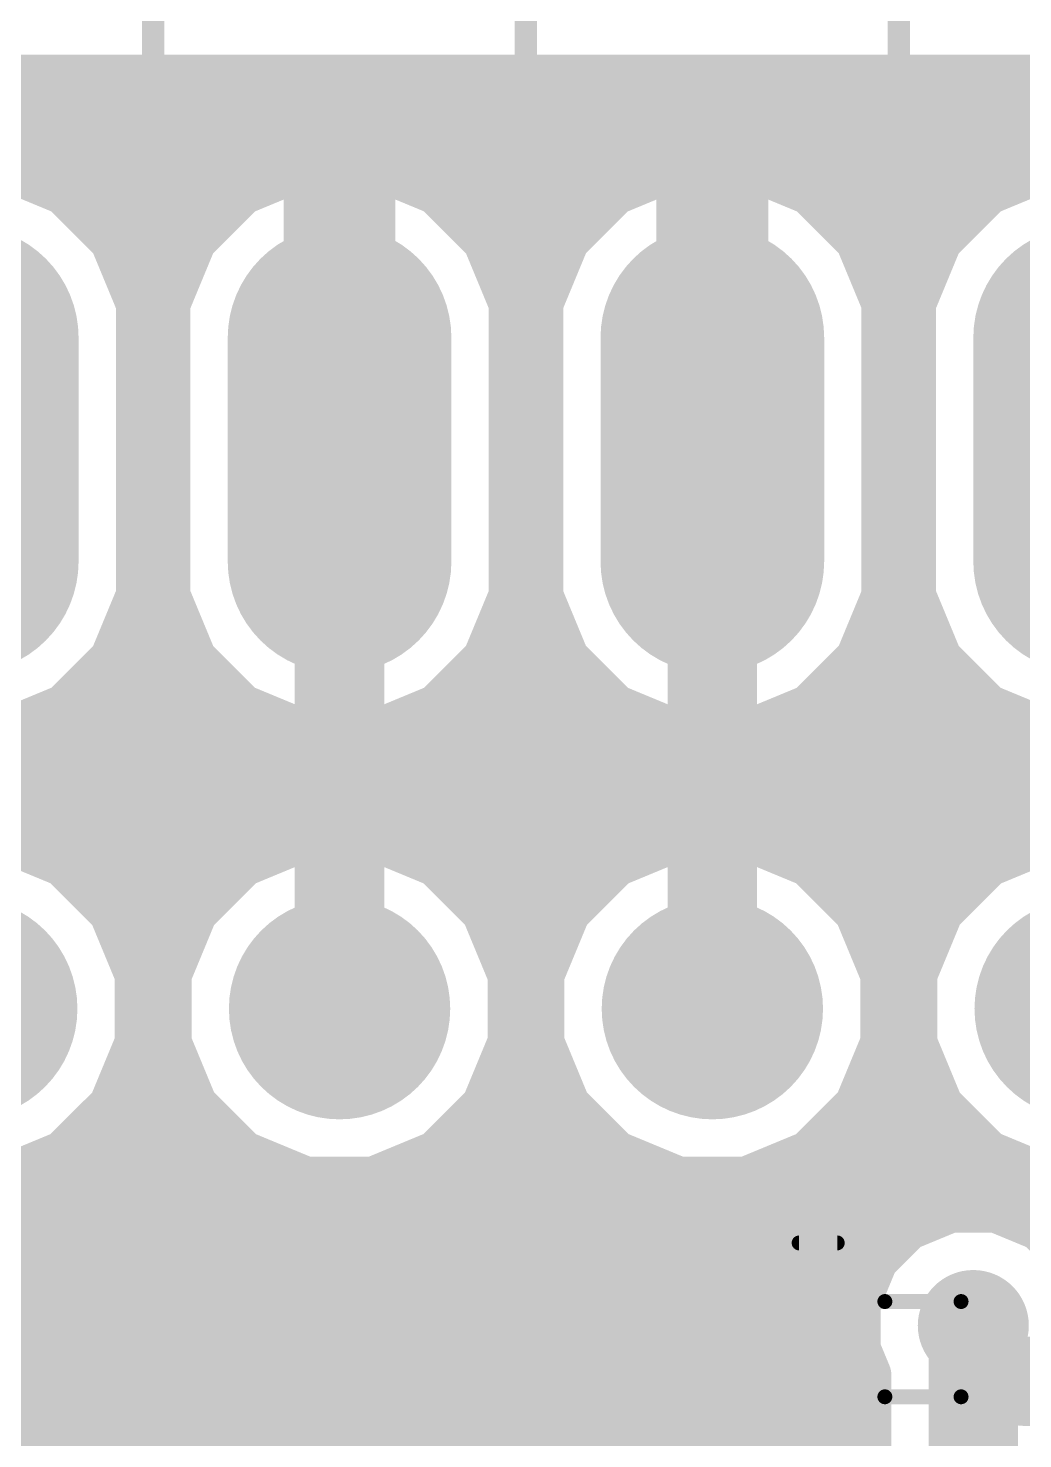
# Model space of a CAD drawing. Extents: x 1.3 to 54.7, y -2.9 to 42.9.
# Drawn here: x 29.63 to 36.41, y 25.01 to 34.62 of the extents above; entities that cross this region are included whole.
import ezdxf

# ---------------------------------------------------------------- set-up
doc = ezdxf.new("R2010")
doc.units = 0
for name, color, linetype in [('1', 12, 'CONTINUOUS'), ('16', 132, 'CONTINUOUS'), ('17', 110, 'CONTINUOUS'), ('18', 110, 'CONTINUOUS'), ('21', 253, 'CONTINUOUS'), ('27', 253, 'CONTINUOUS'), ('39', 12, 'CONTINUOUS'), ('51', 253, 'CONTINUOUS')]:
    doc.layers.add(name, color=color, linetype=linetype)

# ---------------------------------------------------------------- blocks, each defined once
blk = doc.blocks.new('RECT')
blk.add_solid([(-0.5, -0.5), (0.5, -0.5), (-0.5, 0.5), (0.5, 0.5)])
blk = doc.blocks.new('LONGP100')
at = {"const_width": 1}
blk.add_lwpolyline([(-0.5, 0), (0.5, 0)], dxfattribs=at)
at = {"const_width": 0.5}
for points in [[(-0.5, 0.25, 1), (-0.5, -0.25)], [(0.5, -0.25, 1), (0.5, 0.25)]]:
    blk.add_lwpolyline(points, format="xyb", dxfattribs=at)
blk = doc.blocks.new('ROUNDP')
at = {"const_width": 0.5}
blk.add_lwpolyline([(0, -0.25, 1), (0, 0.25, 1), (0, -0.25)], format="xyb", dxfattribs=at)
blk = doc.blocks.new('ROUNDV')
at = {"const_width": 0.5}
blk.add_lwpolyline([(0, -0.25, 1), (0, 0.25, 1), (0, -0.25)], format="xyb", dxfattribs=at)

msp = doc.modelspace()

# ---------------------------------------------------------------- linework, layer by layer
at = {"layer": '1', "const_width": 0.6096}
for points in [[(31.75, 27.94), (31.75, 31.75)], [(34.29, 27.94), (34.29, 31.75)], [(36.449, 25.4), (39.37, 25.4)]]:
    msp.add_lwpolyline(points, dxfattribs=at)
at = {"layer": '1'}
for points, const_width in [([(31.9024, 31.75, 1), (31.5976, 31.75)], 0.3048), ([(34.4424, 31.75, 1), (34.1376, 31.75)], 0.3048), ([(31.5976, 27.94, 1), (31.9024, 27.94)], 0.3048), ([(34.1376, 27.94, 1), (34.4424, 27.94)], 0.3048), ([(36.068, 25.781, 0.4142), (36.449, 25.4)], 0.6096), ([(36.2204, 25.781, 1), (35.9156, 25.781)], 0.3048), ([(36.449, 25.5524, 1), (36.449, 25.2476)], 0.3048), ([(36.449, 25.2476, 1), (36.449, 25.5524)], 0.3048)]:
    msp.add_lwpolyline(points, format="xyb", dxfattribs=dict(at, const_width=const_width))
at = {"layer": '16'}
for points, const_width in [([(8.0747, 34.29), (46.9163, 34.29)], 0.3048), ([(8.2271, 34.1376), (46.7639, 34.1376)], 0.3048), ([(8.4734, 33.8328), (46.4591, 33.8328)], 0.3048), ([(29.8718, 33.5025), (29.4424, 33.6804)], 0.3048), ([(31.5176, 33.6804), (31.0882, 33.5025)], 0.3048), ([(31.9824, 33.6804), (31.5176, 33.6804)], 0.3048), ([(32.4118, 33.5025), (31.9824, 33.6804)], 0.3048), ([(34.0576, 33.6804), (33.6282, 33.5025)], 0.3048), ([(34.5224, 33.6804), (34.0576, 33.6804)], 0.3048), ([(34.9518, 33.5025), (34.5224, 33.6804)], 0.3048), ([(36.5976, 33.6804), (36.1682, 33.5025)], 0.3048), ([(29.8103, 33.528), (31.1497, 33.528)], 0.3048), ([(30.2005, 33.1738), (29.8718, 33.5025)], 0.3048), ([(31.0882, 33.5025), (30.7595, 33.1738)], 0.3048), ([(32.3503, 33.528), (33.6897, 33.528)], 0.3048), ([(32.7405, 33.1738), (32.4118, 33.5025)], 0.3048), ([(33.6282, 33.5025), (33.2995, 33.1738)], 0.3048), ([(34.8903, 33.528), (36.2297, 33.528)], 0.3048), ([(35.2805, 33.1738), (34.9518, 33.5025)], 0.3048), ([(36.1682, 33.5025), (35.8395, 33.1738)], 0.3048), ([(30.1512, 33.2232), (30.8088, 33.2232)], 0.3048), ([(32.6912, 33.2232), (33.3488, 33.2232)], 0.3048), ([(35.2312, 33.2232), (35.8888, 33.2232)], 0.3048), ([(30.3784, 32.7444), (30.2005, 33.1738)], 0.3048), ([(30.7595, 33.1738), (30.5816, 32.7444)], 0.3048), ([(32.9184, 32.7444), (32.7405, 33.1738)], 0.3048), ([(33.2995, 33.1738), (33.1216, 32.7444)], 0.3048), ([(35.4584, 32.7444), (35.2805, 33.1738)], 0.3048), ([(35.8395, 33.1738), (35.6616, 32.7444)], 0.3048), ([(30.3063, 32.9184), (30.6537, 32.9184)], 0.3048), ([(32.8463, 32.9184), (33.1937, 32.9184)], 0.3048), ([(35.3863, 32.9184), (35.7337, 32.9184)], 0.3048), ([(30.3784, 30.7556), (30.3784, 32.7444)], 0.3048), ([(30.5816, 32.7444), (30.5816, 30.7556)], 0.3048), ([(32.9184, 30.7556), (32.9184, 32.7444)], 0.3048), ([(33.1216, 32.7444), (33.1216, 30.7556)], 0.3048), ([(35.4584, 30.7556), (35.4584, 32.7444)], 0.3048), ([(35.6616, 32.7444), (35.6616, 30.7556)], 0.3048), ([(30.3784, 32.6136), (30.5816, 32.6136)], 0.3048), ([(32.9184, 32.6136), (33.1216, 32.6136)], 0.3048), ([(35.4584, 32.6136), (35.6616, 32.6136)], 0.3048), ([(30.3784, 32.3088), (30.5816, 32.3088)], 0.3048), ([(32.9184, 32.3088), (33.1216, 32.3088)], 0.3048), ([(35.4584, 32.3088), (35.6616, 32.3088)], 0.3048), ([(30.3784, 32.004), (30.5816, 32.004)], 0.3048), ([(32.9184, 32.004), (33.1216, 32.004)], 0.3048), ([(35.4584, 32.004), (35.6616, 32.004)], 0.3048), ([(30.3784, 31.6992), (30.5816, 31.6992)], 0.3048), ([(32.9184, 31.6992), (33.1216, 31.6992)], 0.3048), ([(35.4584, 31.6992), (35.6616, 31.6992)], 0.3048), ([(30.3784, 31.3944), (30.5816, 31.3944)], 0.3048), ([(32.9184, 31.3944), (33.1216, 31.3944)], 0.3048), ([(35.4584, 31.3944), (35.6616, 31.3944)], 0.3048), ([(30.3784, 31.0896), (30.5816, 31.0896)], 0.3048), ([(32.9184, 31.0896), (33.1216, 31.0896)], 0.3048), ([(35.4584, 31.0896), (35.6616, 31.0896)], 0.3048), ([(30.2005, 30.3262), (30.3784, 30.7556)], 0.3048), ([(30.3784, 30.7848), (30.5816, 30.7848)], 0.3048), ([(30.5816, 30.7556), (30.7595, 30.3262)], 0.3048), ([(32.7405, 30.3262), (32.9184, 30.7556)], 0.3048), ([(32.9184, 30.7848), (33.1216, 30.7848)], 0.3048), ([(33.1216, 30.7556), (33.2995, 30.3262)], 0.3048), ([(35.2805, 30.3262), (35.4584, 30.7556)], 0.3048), ([(35.4584, 30.7848), (35.6616, 30.7848)], 0.3048), ([(35.6616, 30.7556), (35.8395, 30.3262)], 0.3048), ([(30.2642, 30.48), (30.6958, 30.48)], 0.3048), ([(32.8042, 30.48), (33.2358, 30.48)], 0.3048), ([(35.3442, 30.48), (35.7758, 30.48)], 0.3048), ([(29.8718, 29.9975), (30.2005, 30.3262)], 0.3048), ([(30.7595, 30.3262), (31.0882, 29.9975)], 0.3048), ([(32.4118, 29.9975), (32.7405, 30.3262)], 0.3048), ([(33.2995, 30.3262), (33.6282, 29.9975)], 0.3048), ([(34.9518, 29.9975), (35.2805, 30.3262)], 0.3048), ([(35.8395, 30.3262), (36.1682, 29.9975)], 0.3048), ([(30.0496, 30.1752), (30.9104, 30.1752)], 0.3048), ([(32.5896, 30.1752), (33.4504, 30.1752)], 0.3048), ([(35.1296, 30.1752), (35.9904, 30.1752)], 0.3048), ([(29.4424, 29.8196), (29.8718, 29.9975)], 0.3048), ([(31.0882, 29.9975), (31.5176, 29.8196)], 0.3048), ([(31.9824, 29.8196), (32.4118, 29.9975)], 0.3048), ([(33.6282, 29.9975), (34.0576, 29.8196)], 0.3048), ([(34.5224, 29.8196), (34.9518, 29.9975)], 0.3048), ([(36.1682, 29.9975), (36.5976, 29.8196)], 0.3048), ([(29.5651, 29.8704), (31.3949, 29.8704)], 0.3048), ([(32.105, 29.8704), (33.9349, 29.8704)], 0.3048), ([(34.6451, 29.8704), (36.4749, 29.8704)], 0.3048), ([(31.5176, 29.8196), (31.9824, 29.8196)], 0.3048), ([(34.0576, 29.8196), (34.5224, 29.8196)], 0.3048), ([(8.5511, 29.5656), (45.6731, 29.5656)], 0.3048), ([(8.3795, 29.2608), (45.8284, 29.2608)], 0.3048), ([(29.8673, 28.9237), (29.4408, 29.1004)], 0.3048), ([(31.5192, 29.1004), (31.0927, 28.9237)], 0.3048), ([(31.9808, 29.1004), (31.5192, 29.1004)], 0.3048), ([(32.4073, 28.9237), (31.9808, 29.1004)], 0.3048), ([(34.0592, 29.1004), (33.6327, 28.9237)], 0.3048), ([(34.5208, 29.1004), (34.0592, 29.1004)], 0.3048), ([(34.9473, 28.9237), (34.5208, 29.1004)], 0.3048), ([(36.5992, 29.1004), (36.1727, 28.9237)], 0.3048), ([(29.7894, 28.956), (31.1706, 28.956)], 0.3048), ([(30.1937, 28.5973), (29.8673, 28.9237)], 0.3048), ([(31.0927, 28.9237), (30.7663, 28.5973)], 0.3048), ([(32.3294, 28.956), (33.7106, 28.956)], 0.3048), ([(32.7337, 28.5973), (32.4073, 28.9237)], 0.3048), ([(33.6327, 28.9237), (33.3063, 28.5973)], 0.3048), ([(34.8694, 28.956), (36.2506, 28.956)], 0.3048), ([(35.2737, 28.5973), (34.9473, 28.9237)], 0.3048), ([(36.1727, 28.9237), (35.8463, 28.5973)], 0.3048), ([(30.1399, 28.6512), (30.8201, 28.6512)], 0.3048), ([(30.3704, 28.1708), (30.1937, 28.5973)], 0.3048), ([(30.7663, 28.5973), (30.5896, 28.1708)], 0.3048), ([(32.6799, 28.6512), (33.3601, 28.6512)], 0.3048), ([(32.9104, 28.1708), (32.7337, 28.5973)], 0.3048), ([(33.3063, 28.5973), (33.1296, 28.1708)], 0.3048), ([(35.2199, 28.6512), (35.9001, 28.6512)], 0.3048), ([(35.4504, 28.1708), (35.2737, 28.5973)], 0.3048), ([(35.8463, 28.5973), (35.6696, 28.1708)], 0.3048), ([(30.2977, 28.3464), (30.6623, 28.3464)], 0.3048), ([(32.8377, 28.3464), (33.2023, 28.3464)], 0.3048), ([(35.3777, 28.3464), (35.7423, 28.3464)], 0.3048), ([(30.3704, 27.7092), (30.3704, 28.1708)], 0.3048), ([(30.5896, 28.1708), (30.5896, 27.7092)], 0.3048), ([(32.9104, 27.7092), (32.9104, 28.1708)], 0.3048), ([(33.1296, 28.1708), (33.1296, 27.7092)], 0.3048), ([(35.4504, 27.7092), (35.4504, 28.1708)], 0.3048), ([(35.6696, 28.1708), (35.6696, 27.7092)], 0.3048), ([(30.3704, 28.0416), (30.5896, 28.0416)], 0.3048), ([(32.9104, 28.0416), (33.1296, 28.0416)], 0.3048), ([(35.4504, 28.0416), (35.6696, 28.0416)], 0.3048), ([(30.3704, 27.7368), (30.5896, 27.7368)], 0.3048), ([(32.9104, 27.7368), (33.1296, 27.7368)], 0.3048), ([(35.4504, 27.7368), (35.6696, 27.7368)], 0.3048), ([(30.1937, 27.2827), (30.3704, 27.7092)], 0.3048), ([(30.5896, 27.7092), (30.7663, 27.2827)], 0.3048), ([(32.7337, 27.2827), (32.9104, 27.7092)], 0.3048), ([(33.1296, 27.7092), (33.3063, 27.2827)], 0.3048), ([(35.2737, 27.2827), (35.4504, 27.7092)], 0.3048), ([(35.6696, 27.7092), (35.8463, 27.2827)], 0.3048), ([(30.2556, 27.432), (30.7044, 27.432)], 0.3048), ([(32.7956, 27.432), (33.2444, 27.432)], 0.3048), ([(35.3356, 27.432), (35.7844, 27.432)], 0.3048), ([(29.8673, 26.9563), (30.1937, 27.2827)], 0.3048), ([(30.7663, 27.2827), (31.0927, 26.9563)], 0.3048), ([(32.4073, 26.9563), (32.7337, 27.2827)], 0.3048), ([(33.3063, 27.2827), (33.6327, 26.9563)], 0.3048), ([(34.9473, 26.9563), (35.2737, 27.2827)], 0.3048), ([(35.8463, 27.2827), (36.1727, 26.9563)], 0.3048), ([(30.0383, 27.1272), (30.9217, 27.1272)], 0.3048), ([(32.5783, 27.1272), (33.4617, 27.1272)], 0.3048), ([(35.1183, 27.1272), (36.0017, 27.1272)], 0.3048), ([(29.4408, 26.7796), (29.8673, 26.9563)], 0.3048), ([(31.0927, 26.9563), (31.5192, 26.7796)], 0.3048), ([(31.9808, 26.7796), (32.4073, 26.9563)], 0.3048), ([(33.6327, 26.9563), (34.0592, 26.7796)], 0.3048), ([(34.5208, 26.7796), (34.9473, 26.9563)], 0.3048), ([(36.1727, 26.9563), (36.5992, 26.7796)], 0.3048), ([(29.5441, 26.8224), (31.4158, 26.8224)], 0.3048), ([(31.5192, 26.7796), (31.9808, 26.7796)], 0.3048), ([(32.0841, 26.8224), (33.9558, 26.8224)], 0.3048), ([(34.0592, 26.7796), (34.5208, 26.7796)], 0.3048), ([(34.6241, 26.8224), (36.4958, 26.8224)], 0.3048), ([(2.4384, 26.5176), (35.7961, 26.5176)], 0.3048), ([(35.9119, 26.5656), (35.6236, 26.4462)], 0.3048), ([(36.2241, 26.5656), (35.9119, 26.5656)], 0.3048), ([(36.5124, 26.4462), (36.2241, 26.5656)], 0.3048), ([(36.3399, 26.5176), (36.8428, 26.5176)], 0.3048), ([(35.6236, 26.4462), (35.4028, 26.2254)], 0.3048), ([(36.7332, 26.2254), (36.5124, 26.4462)], 0.3048), ([(2.4384, 26.2128), (35.3976, 26.2128)], 0.3048), ([(35.4028, 26.2254), (35.2834, 25.9371)], 0.3048), ([(2.4384, 25.908), (35.2834, 25.908)], 0.3048), ([(35.2834, 25.9371), (35.2834, 25.6249)], 0.3048), ([(36.068, 18.161), (36.068, 25.781)], 0.6096), ([(35.2834, 25.6249), (35.3568, 25.4477)], 0.3048), ([(2.4384, 25.6032), (35.2924, 25.6032)], 0.3048), ([(35.3568, 25.4477), (35.3568, 18.161)], 0.3048), ([(2.4384, 25.2984), (35.3568, 25.2984)], 0.3048), ([(2.4384, 24.9936), (35.3568, 24.9936)], 0.3048)]:
    msp.add_lwpolyline(points, dxfattribs=dict(at, const_width=const_width))
for points, const_width in [([(31.5176, 33.7566, 1), (31.5176, 33.6042)], 0.1524), ([(31.5467, 33.61, 1), (31.4884, 33.7508)], 0.1524), ([(32.0116, 33.7508, 1), (31.9532, 33.61)], 0.1524), ([(31.9824, 33.6042, 1), (31.9824, 33.7566)], 0.1524), ([(34.0576, 33.7566, 1), (34.0576, 33.6042)], 0.1524), ([(34.0867, 33.61, 1), (34.0284, 33.7508)], 0.1524), ([(34.5516, 33.7508, 1), (34.4932, 33.61)], 0.1524), ([(34.5224, 33.6042, 1), (34.5224, 33.7566)], 0.1524), ([(29.8103, 33.6042, 1), (29.8103, 33.4518)], 0.1524), ([(29.9257, 33.5564, 1), (29.818, 33.4486)], 0.1524), ([(29.8427, 33.4321, 1), (29.901, 33.5729)], 0.1524), ([(31.059, 33.5729, 1), (31.1173, 33.4321)], 0.1524), ([(31.142, 33.4486, 1), (31.0343, 33.5564)], 0.1524), ([(31.1497, 33.4518, 1), (31.1497, 33.6042)], 0.1524), ([(32.3503, 33.6042, 1), (32.3503, 33.4518)], 0.1524), ([(32.4657, 33.5564, 1), (32.358, 33.4486)], 0.1524), ([(32.3827, 33.4321, 1), (32.441, 33.5729)], 0.1524), ([(33.599, 33.5729, 1), (33.6573, 33.4321)], 0.1524), ([(33.682, 33.4486, 1), (33.5743, 33.5564)], 0.1524), ([(33.6897, 33.4518, 1), (33.6897, 33.6042)], 0.1524), ([(34.8903, 33.6042, 1), (34.8903, 33.4518)], 0.1524), ([(35.0057, 33.5564, 1), (34.898, 33.4486)], 0.1524), ([(34.9227, 33.4321, 1), (34.981, 33.5729)], 0.1524), ([(36.139, 33.5729, 1), (36.1973, 33.4321)], 0.1524), ([(36.222, 33.4486, 1), (36.1143, 33.5564)], 0.1524), ([(36.2297, 33.4518, 1), (36.2297, 33.6042)], 0.1524), ([(30.1512, 33.2994, 1), (30.1512, 33.147)], 0.1524), ([(30.8088, 33.147, 1), (30.8088, 33.2994)], 0.1524), ([(32.6912, 33.2994, 1), (32.6912, 33.147)], 0.1524), ([(33.3488, 33.147, 1), (33.3488, 33.2994)], 0.1524), ([(35.2312, 33.2994, 1), (35.2312, 33.147)], 0.1524), ([(35.8888, 33.147, 1), (35.8888, 33.2994)], 0.1524), ([(30.2709, 33.203, 1), (30.1301, 33.1447)], 0.1524), ([(30.1466, 33.12, 1), (30.2544, 33.2277)], 0.1524), ([(30.7056, 33.2277, 1), (30.8134, 33.12)], 0.1524), ([(30.8299, 33.1447, 1), (30.6891, 33.203)], 0.1524), ([(32.8109, 33.203, 1), (32.6701, 33.1447)], 0.1524), ([(32.6866, 33.12, 1), (32.7944, 33.2277)], 0.1524), ([(33.2456, 33.2277, 1), (33.3534, 33.12)], 0.1524), ([(33.3699, 33.1447, 1), (33.2291, 33.203)], 0.1524), ([(35.3509, 33.203, 1), (35.2101, 33.1447)], 0.1524), ([(35.2266, 33.12, 1), (35.3344, 33.2277)], 0.1524), ([(35.7856, 33.2277, 1), (35.8934, 33.12)], 0.1524), ([(35.9099, 33.1447, 1), (35.7691, 33.203)], 0.1524), ([(30.3063, 32.9946, 1), (30.3063, 32.8422)], 0.1524), ([(30.6537, 32.8422, 1), (30.6537, 32.9946)], 0.1524), ([(32.8463, 32.9946, 1), (32.8463, 32.8422)], 0.1524), ([(33.1937, 32.8422, 1), (33.1937, 32.9946)], 0.1524), ([(35.3863, 32.9946, 1), (35.3863, 32.8422)], 0.1524), ([(35.7337, 32.8422, 1), (35.7337, 32.9946)], 0.1524), ([(30.4546, 32.7444, 1), (30.3022, 32.7444)], 0.1524), ([(30.6578, 32.7444, 1), (30.5054, 32.7444)], 0.1524), ([(32.9946, 32.7444, 1), (32.8422, 32.7444)], 0.1524), ([(33.1978, 32.7444, 1), (33.0454, 32.7444)], 0.1524), ([(35.5346, 32.7444, 1), (35.3822, 32.7444)], 0.1524), ([(35.7378, 32.7444, 1), (35.5854, 32.7444)], 0.1524), ([(30.308, 32.7152, 1), (30.4488, 32.7736)], 0.1524), ([(30.5112, 32.7736, 1), (30.652, 32.7152)], 0.1524), ([(32.848, 32.7152, 1), (32.9888, 32.7736)], 0.1524), ([(33.0512, 32.7736, 1), (33.192, 32.7152)], 0.1524), ([(35.388, 32.7152, 1), (35.5288, 32.7736)], 0.1524), ([(35.5912, 32.7736, 1), (35.732, 32.7152)], 0.1524), ([(30.3784, 32.6898, 1), (30.3784, 32.5374)], 0.1524), ([(30.5816, 32.5374, 1), (30.5816, 32.6898)], 0.1524), ([(32.9184, 32.6898, 1), (32.9184, 32.5374)], 0.1524), ([(33.1216, 32.5374, 1), (33.1216, 32.6898)], 0.1524), ([(35.4584, 32.6898, 1), (35.4584, 32.5374)], 0.1524), ([(35.6616, 32.5374, 1), (35.6616, 32.6898)], 0.1524), ([(30.3784, 32.385, 1), (30.3784, 32.2326)], 0.1524), ([(30.5816, 32.2326, 1), (30.5816, 32.385)], 0.1524), ([(32.9184, 32.385, 1), (32.9184, 32.2326)], 0.1524), ([(33.1216, 32.2326, 1), (33.1216, 32.385)], 0.1524), ([(35.4584, 32.385, 1), (35.4584, 32.2326)], 0.1524), ([(35.6616, 32.2326, 1), (35.6616, 32.385)], 0.1524), ([(30.3784, 32.0802, 1), (30.3784, 31.9278)], 0.1524), ([(30.5816, 31.9278, 1), (30.5816, 32.0802)], 0.1524), ([(32.9184, 32.0802, 1), (32.9184, 31.9278)], 0.1524), ([(33.1216, 31.9278, 1), (33.1216, 32.0802)], 0.1524), ([(35.4584, 32.0802, 1), (35.4584, 31.9278)], 0.1524), ([(35.6616, 31.9278, 1), (35.6616, 32.0802)], 0.1524), ([(30.3784, 31.7754, 1), (30.3784, 31.623)], 0.1524), ([(30.5816, 31.623, 1), (30.5816, 31.7754)], 0.1524), ([(32.9184, 31.7754, 1), (32.9184, 31.623)], 0.1524), ([(33.1216, 31.623, 1), (33.1216, 31.7754)], 0.1524), ([(35.4584, 31.7754, 1), (35.4584, 31.623)], 0.1524), ([(35.6616, 31.623, 1), (35.6616, 31.7754)], 0.1524), ([(30.3784, 31.4706, 1), (30.3784, 31.3182)], 0.1524), ([(30.5816, 31.3182, 1), (30.5816, 31.4706)], 0.1524), ([(32.9184, 31.4706, 1), (32.9184, 31.3182)], 0.1524), ([(33.1216, 31.3182, 1), (33.1216, 31.4706)], 0.1524), ([(35.4584, 31.4706, 1), (35.4584, 31.3182)], 0.1524), ([(35.6616, 31.3182, 1), (35.6616, 31.4706)], 0.1524), ([(30.3784, 31.1658, 1), (30.3784, 31.0134)], 0.1524), ([(30.5816, 31.0134, 1), (30.5816, 31.1658)], 0.1524), ([(32.9184, 31.1658, 1), (32.9184, 31.0134)], 0.1524), ([(33.1216, 31.0134, 1), (33.1216, 31.1658)], 0.1524), ([(35.4584, 31.1658, 1), (35.4584, 31.0134)], 0.1524), ([(35.6616, 31.0134, 1), (35.6616, 31.1658)], 0.1524), ([(30.3784, 30.861, 1), (30.3784, 30.7086)], 0.1524), ([(30.4488, 30.7264, 1), (30.308, 30.7847)], 0.1524), ([(30.652, 30.7847, 1), (30.5112, 30.7264)], 0.1524), ([(30.5816, 30.7086, 1), (30.5816, 30.861)], 0.1524), ([(32.9184, 30.861, 1), (32.9184, 30.7086)], 0.1524), ([(32.9888, 30.7264, 1), (32.848, 30.7847)], 0.1524), ([(33.192, 30.7847, 1), (33.0512, 30.7264)], 0.1524), ([(33.1216, 30.7086, 1), (33.1216, 30.861)], 0.1524), ([(35.4584, 30.861, 1), (35.4584, 30.7086)], 0.1524), ([(35.5288, 30.7264, 1), (35.388, 30.7847)], 0.1524), ([(35.732, 30.7847, 1), (35.5912, 30.7264)], 0.1524), ([(35.6616, 30.7086, 1), (35.6616, 30.861)], 0.1524), ([(30.3022, 30.7556, 1), (30.4546, 30.7556)], 0.1524), ([(30.5054, 30.7556, 1), (30.6578, 30.7556)], 0.1524), ([(32.8422, 30.7556, 1), (32.9946, 30.7556)], 0.1524), ([(33.0454, 30.7556, 1), (33.1978, 30.7556)], 0.1524), ([(35.3822, 30.7556, 1), (35.5346, 30.7556)], 0.1524), ([(35.5854, 30.7556, 1), (35.7378, 30.7556)], 0.1524), ([(30.2642, 30.5562, 1), (30.2642, 30.4038)], 0.1524), ([(30.6958, 30.4038, 1), (30.6958, 30.5562)], 0.1524), ([(32.8042, 30.5562, 1), (32.8042, 30.4038)], 0.1524), ([(33.2358, 30.4038, 1), (33.2358, 30.5562)], 0.1524), ([(35.3442, 30.5562, 1), (35.3442, 30.4038)], 0.1524), ([(35.7758, 30.4038, 1), (35.7758, 30.5562)], 0.1524), ([(30.2544, 30.2723, 1), (30.1466, 30.38)], 0.1524), ([(30.8134, 30.38, 1), (30.7056, 30.2723)], 0.1524), ([(32.7944, 30.2723, 1), (32.6866, 30.38)], 0.1524), ([(33.3534, 30.38, 1), (33.2456, 30.2723)], 0.1524), ([(35.3344, 30.2723, 1), (35.2266, 30.38)], 0.1524), ([(35.8934, 30.38, 1), (35.7856, 30.2723)], 0.1524), ([(30.1301, 30.3553, 1), (30.2709, 30.297)], 0.1524), ([(30.6891, 30.297, 1), (30.8299, 30.3553)], 0.1524), ([(32.6701, 30.3553, 1), (32.8109, 30.297)], 0.1524), ([(33.2291, 30.297, 1), (33.3699, 30.3553)], 0.1524), ([(35.2101, 30.3553, 1), (35.3509, 30.297)], 0.1524), ([(35.7691, 30.297, 1), (35.9099, 30.3553)], 0.1524), ([(30.0496, 30.2514, 1), (30.0496, 30.099)], 0.1524), ([(30.9104, 30.099, 1), (30.9104, 30.2514)], 0.1524), ([(32.5896, 30.2514, 1), (32.5896, 30.099)], 0.1524), ([(33.4504, 30.099, 1), (33.4504, 30.2514)], 0.1524), ([(35.1296, 30.2514, 1), (35.1296, 30.099)], 0.1524), ([(35.9904, 30.099, 1), (35.9904, 30.2514)], 0.1524), ([(29.818, 30.0514, 1), (29.9257, 29.9436)], 0.1524), ([(29.901, 29.9271, 1), (29.8427, 30.0679)], 0.1524), ([(31.1173, 30.0679, 1), (31.059, 29.9271)], 0.1524), ([(31.0343, 29.9436, 1), (31.142, 30.0514)], 0.1524), ([(32.358, 30.0514, 1), (32.4657, 29.9436)], 0.1524), ([(32.441, 29.9271, 1), (32.3827, 30.0679)], 0.1524), ([(33.6573, 30.0679, 1), (33.599, 29.9271)], 0.1524), ([(33.5743, 29.9436, 1), (33.682, 30.0514)], 0.1524), ([(34.898, 30.0514, 1), (35.0057, 29.9436)], 0.1524), ([(34.981, 29.9271, 1), (34.9227, 30.0679)], 0.1524), ([(36.1973, 30.0679, 1), (36.139, 29.9271)], 0.1524), ([(36.1143, 29.9436, 1), (36.222, 30.0514)], 0.1524), ([(29.5651, 29.9466, 1), (29.5651, 29.7942)], 0.1524), ([(31.3949, 29.7942, 1), (31.3949, 29.9466)], 0.1524), ([(32.105, 29.9466, 1), (32.105, 29.7942)], 0.1524), ([(33.9349, 29.7942, 1), (33.9349, 29.9466)], 0.1524), ([(34.6451, 29.9466, 1), (34.6451, 29.7942)], 0.1524), ([(36.4749, 29.7942, 1), (36.4749, 29.9466)], 0.1524), ([(31.5176, 29.8958, 1), (31.5176, 29.7434)], 0.1524), ([(31.4884, 29.7492, 1), (31.5467, 29.89)], 0.1524), ([(31.9532, 29.89, 1), (32.0116, 29.7492)], 0.1524), ([(31.9824, 29.7434, 1), (31.9824, 29.8958)], 0.1524), ([(34.0576, 29.8958, 1), (34.0576, 29.7434)], 0.1524), ([(34.0284, 29.7492, 1), (34.0867, 29.89)], 0.1524), ([(34.4932, 29.89, 1), (34.5516, 29.7492)], 0.1524), ([(34.5224, 29.7434, 1), (34.5224, 29.8958)], 0.1524), ([(31.5192, 29.1766, 1), (31.5192, 29.0242)], 0.1524), ([(31.5483, 29.03, 1), (31.49, 29.1708)], 0.1524), ([(32.01, 29.1708, 1), (31.9517, 29.03)], 0.1524), ([(31.9808, 29.0242, 1), (31.9808, 29.1766)], 0.1524), ([(34.0592, 29.1766, 1), (34.0592, 29.0242)], 0.1524), ([(34.0883, 29.03, 1), (34.03, 29.1708)], 0.1524), ([(34.55, 29.1708, 1), (34.4917, 29.03)], 0.1524), ([(34.5208, 29.0242, 1), (34.5208, 29.1766)], 0.1524), ([(29.7894, 29.0322, 1), (29.7894, 28.8798)], 0.1524), ([(29.9212, 28.9776, 1), (29.8134, 28.8699)], 0.1524), ([(29.8382, 28.8533, 1), (29.8965, 28.9941)], 0.1524), ([(31.0635, 28.9941, 1), (31.1218, 28.8533)], 0.1524), ([(31.1466, 28.8699, 1), (31.0388, 28.9776)], 0.1524), ([(31.1706, 28.8798, 1), (31.1706, 29.0322)], 0.1524), ([(32.3294, 29.0322, 1), (32.3294, 28.8798)], 0.1524), ([(32.4612, 28.9776, 1), (32.3534, 28.8699)], 0.1524), ([(32.3782, 28.8533, 1), (32.4365, 28.9941)], 0.1524), ([(33.6035, 28.9941, 1), (33.6618, 28.8533)], 0.1524), ([(33.6866, 28.8699, 1), (33.5788, 28.9776)], 0.1524), ([(33.7106, 28.8798, 1), (33.7106, 29.0322)], 0.1524), ([(34.8694, 29.0322, 1), (34.8694, 28.8798)], 0.1524), ([(35.0012, 28.9776, 1), (34.8934, 28.8699)], 0.1524), ([(34.9182, 28.8533, 1), (34.9765, 28.9941)], 0.1524), ([(36.1435, 28.9941, 1), (36.2018, 28.8533)], 0.1524), ([(36.2266, 28.8699, 1), (36.1188, 28.9776)], 0.1524), ([(36.2506, 28.8798, 1), (36.2506, 29.0322)], 0.1524), ([(30.1399, 28.7274, 1), (30.1399, 28.575)], 0.1524), ([(30.2641, 28.6265, 1), (30.1233, 28.5682)], 0.1524), ([(30.8367, 28.5682, 1), (30.6959, 28.6265)], 0.1524), ([(30.8201, 28.575, 1), (30.8201, 28.7274)], 0.1524), ([(32.6799, 28.7274, 1), (32.6799, 28.575)], 0.1524), ([(32.8041, 28.6265, 1), (32.6633, 28.5682)], 0.1524), ([(33.3767, 28.5682, 1), (33.2359, 28.6265)], 0.1524), ([(33.3601, 28.575, 1), (33.3601, 28.7274)], 0.1524), ([(35.2199, 28.7274, 1), (35.2199, 28.575)], 0.1524), ([(35.3441, 28.6265, 1), (35.2033, 28.5682)], 0.1524), ([(35.9167, 28.5682, 1), (35.7759, 28.6265)], 0.1524), ([(35.9001, 28.575, 1), (35.9001, 28.7274)], 0.1524), ([(30.1399, 28.5434, 1), (30.2476, 28.6512)], 0.1524), ([(30.7124, 28.6512, 1), (30.8201, 28.5434)], 0.1524), ([(32.6799, 28.5434, 1), (32.7876, 28.6512)], 0.1524), ([(33.2524, 28.6512, 1), (33.3601, 28.5434)], 0.1524), ([(35.2199, 28.5434, 1), (35.3276, 28.6512)], 0.1524), ([(35.7924, 28.6512, 1), (35.9001, 28.5434)], 0.1524), ([(30.2977, 28.4226, 1), (30.2977, 28.2702)], 0.1524), ([(30.6623, 28.2702, 1), (30.6623, 28.4226)], 0.1524), ([(32.8377, 28.4226, 1), (32.8377, 28.2702)], 0.1524), ([(33.2023, 28.2702, 1), (33.2023, 28.4226)], 0.1524), ([(35.3777, 28.4226, 1), (35.3777, 28.2702)], 0.1524), ([(35.7423, 28.2702, 1), (35.7423, 28.4226)], 0.1524), ([(30.4466, 28.1708, 1), (30.2942, 28.1708)], 0.1524), ([(30.3, 28.1417, 1), (30.4408, 28.2)], 0.1524), ([(30.6658, 28.1708, 1), (30.5134, 28.1708)], 0.1524), ([(30.5192, 28.2, 1), (30.66, 28.1417)], 0.1524), ([(32.9866, 28.1708, 1), (32.8342, 28.1708)], 0.1524), ([(32.84, 28.1417, 1), (32.9808, 28.2)], 0.1524), ([(33.2058, 28.1708, 1), (33.0534, 28.1708)], 0.1524), ([(33.0592, 28.2, 1), (33.2, 28.1417)], 0.1524), ([(35.5266, 28.1708, 1), (35.3742, 28.1708)], 0.1524), ([(35.38, 28.1417, 1), (35.5208, 28.2)], 0.1524), ([(35.7458, 28.1708, 1), (35.5934, 28.1708)], 0.1524), ([(35.5992, 28.2, 1), (35.74, 28.1417)], 0.1524), ([(30.3704, 28.1178, 1), (30.3704, 27.9654)], 0.1524), ([(30.5896, 27.9654, 1), (30.5896, 28.1178)], 0.1524), ([(32.9104, 28.1178, 1), (32.9104, 27.9654)], 0.1524), ([(33.1296, 27.9654, 1), (33.1296, 28.1178)], 0.1524), ([(35.4504, 28.1178, 1), (35.4504, 27.9654)], 0.1524), ([(35.6696, 27.9654, 1), (35.6696, 28.1178)], 0.1524), ([(30.3704, 27.813, 1), (30.3704, 27.6606)], 0.1524), ([(30.5896, 27.6606, 1), (30.5896, 27.813)], 0.1524), ([(32.9104, 27.813, 1), (32.9104, 27.6606)], 0.1524), ([(33.1296, 27.6606, 1), (33.1296, 27.813)], 0.1524), ([(35.4504, 27.813, 1), (35.4504, 27.6606)], 0.1524), ([(35.6696, 27.6606, 1), (35.6696, 27.813)], 0.1524), ([(30.2942, 27.7092, 1), (30.4466, 27.7092)], 0.1524), ([(30.4408, 27.68, 1), (30.3, 27.7383)], 0.1524), ([(30.66, 27.7383, 1), (30.5192, 27.68)], 0.1524), ([(30.5134, 27.7092, 1), (30.6658, 27.7092)], 0.1524), ([(32.8342, 27.7092, 1), (32.9866, 27.7092)], 0.1524), ([(32.9808, 27.68, 1), (32.84, 27.7383)], 0.1524), ([(33.2, 27.7383, 1), (33.0592, 27.68)], 0.1524), ([(33.0534, 27.7092, 1), (33.2058, 27.7092)], 0.1524), ([(35.3742, 27.7092, 1), (35.5266, 27.7092)], 0.1524), ([(35.5208, 27.68, 1), (35.38, 27.7383)], 0.1524), ([(35.74, 27.7383, 1), (35.5992, 27.68)], 0.1524), ([(35.5934, 27.7092, 1), (35.7458, 27.7092)], 0.1524), ([(30.2556, 27.5082, 1), (30.2556, 27.3558)], 0.1524), ([(30.7044, 27.3558, 1), (30.7044, 27.5082)], 0.1524), ([(32.7956, 27.5082, 1), (32.7956, 27.3558)], 0.1524), ([(33.2444, 27.3558, 1), (33.2444, 27.5082)], 0.1524), ([(35.3356, 27.5082, 1), (35.3356, 27.3558)], 0.1524), ([(35.7844, 27.3558, 1), (35.7844, 27.5082)], 0.1524), ([(30.2476, 27.2288, 1), (30.1399, 27.3366)], 0.1524), ([(30.8201, 27.3366, 1), (30.7124, 27.2288)], 0.1524), ([(32.7876, 27.2288, 1), (32.6799, 27.3366)], 0.1524), ([(33.3601, 27.3366, 1), (33.2524, 27.2288)], 0.1524), ([(35.3276, 27.2288, 1), (35.2199, 27.3366)], 0.1524), ([(35.9001, 27.3366, 1), (35.7924, 27.2288)], 0.1524), ([(30.1233, 27.3118, 1), (30.2641, 27.2535)], 0.1524), ([(30.6959, 27.2535, 1), (30.8367, 27.3118)], 0.1524), ([(32.6633, 27.3118, 1), (32.8041, 27.2535)], 0.1524), ([(33.2359, 27.2535, 1), (33.3767, 27.3118)], 0.1524), ([(35.2033, 27.3118, 1), (35.3441, 27.2535)], 0.1524), ([(35.7759, 27.2535, 1), (35.9167, 27.3118)], 0.1524), ([(30.0383, 27.2034, 1), (30.0383, 27.051)], 0.1524), ([(30.9217, 27.051, 1), (30.9217, 27.2034)], 0.1524), ([(32.5783, 27.2034, 1), (32.5783, 27.051)], 0.1524), ([(33.4617, 27.051, 1), (33.4617, 27.2034)], 0.1524), ([(35.1183, 27.2034, 1), (35.1183, 27.051)], 0.1524), ([(36.0017, 27.051, 1), (36.0017, 27.2034)], 0.1524), ([(29.8965, 26.8859, 1), (29.8382, 27.0267)], 0.1524), ([(31.1218, 27.0267, 1), (31.0635, 26.8859)], 0.1524), ([(32.4365, 26.8859, 1), (32.3782, 27.0267)], 0.1524), ([(33.6618, 27.0267, 1), (33.6035, 26.8859)], 0.1524), ([(34.9765, 26.8859, 1), (34.9182, 27.0267)], 0.1524), ([(36.2018, 27.0267, 1), (36.1435, 26.8859)], 0.1524), ([(29.8134, 27.0101, 1), (29.9212, 26.9024)], 0.1524), ([(31.0388, 26.9024, 1), (31.1466, 27.0101)], 0.1524), ([(32.3534, 27.0101, 1), (32.4612, 26.9024)], 0.1524), ([(33.5788, 26.9024, 1), (33.6866, 27.0101)], 0.1524), ([(34.8934, 27.0101, 1), (35.0012, 26.9024)], 0.1524), ([(36.1188, 26.9024, 1), (36.2266, 27.0101)], 0.1524), ([(31.4158, 26.7462, 1), (31.4158, 26.8986)], 0.1524), ([(31.5192, 26.8558, 1), (31.5192, 26.7034)], 0.1524), ([(31.49, 26.7092, 1), (31.5483, 26.85)], 0.1524), ([(31.9517, 26.85, 1), (32.01, 26.7092)], 0.1524), ([(31.9808, 26.7034, 1), (31.9808, 26.8558)], 0.1524), ([(32.0841, 26.8986, 1), (32.0841, 26.7462)], 0.1524), ([(33.9558, 26.7462, 1), (33.9558, 26.8986)], 0.1524), ([(34.0592, 26.8558, 1), (34.0592, 26.7034)], 0.1524), ([(34.03, 26.7092, 1), (34.0883, 26.85)], 0.1524), ([(34.4917, 26.85, 1), (34.55, 26.7092)], 0.1524), ([(34.5208, 26.7034, 1), (34.5208, 26.8558)], 0.1524), ([(34.6241, 26.8986, 1), (34.6241, 26.7462)], 0.1524), ([(35.7961, 26.4414, 1), (35.7961, 26.5938)], 0.1524), ([(35.9119, 26.6418, 1), (35.9119, 26.4894)], 0.1524), ([(35.9411, 26.4952, 1), (35.8828, 26.636)], 0.1524), ([(36.2532, 26.636, 1), (36.1949, 26.4952)], 0.1524), ([(36.2241, 26.4894, 1), (36.2241, 26.6418)], 0.1524), ([(36.3399, 26.5938, 1), (36.3399, 26.4414)], 0.1524), ([(35.5944, 26.5165, 1), (35.6527, 26.3758)], 0.1524), ([(35.6774, 26.3923, 1), (35.5697, 26.5)], 0.1524), ([(36.5663, 26.5, 1), (36.4586, 26.3923)], 0.1524), ([(35.349, 26.2793, 1), (35.4567, 26.1716)], 0.1524), ([(35.4732, 26.1963, 1), (35.3324, 26.2546)], 0.1524), ([(35.3976, 26.1366, 1), (35.3976, 26.289)], 0.1524), ([(35.3596, 25.9371, 1), (35.2072, 25.9371)], 0.1524), ([(35.2834, 25.8318, 1), (35.2834, 25.9842)], 0.1524), ([(36.2204, 25.781, 1), (35.9156, 25.781)], 0.3048), ([(35.213, 25.9662, 1), (35.3538, 25.9079)], 0.1524), ([(35.3538, 25.6541, 1), (35.213, 25.5958)], 0.1524), ([(35.2072, 25.6249, 1), (35.3596, 25.6249)], 0.1524), ([(35.2924, 25.527, 1), (35.2924, 25.6794)], 0.1524), ([(35.433, 25.4477, 1), (35.2806, 25.4477)], 0.1524), ([(35.2864, 25.4186, 1), (35.4272, 25.4769)], 0.1524), ([(35.3568, 25.2222, 1), (35.3568, 25.3746)], 0.1524), ([(35.3568, 24.9174, 1), (35.3568, 25.0698)], 0.1524)]:
    msp.add_lwpolyline(points, format="xyb", dxfattribs=dict(at, const_width=const_width))
at = {"layer": '21'}
for points, const_width in [([(30.48, 33.655), (30.48, 36.195)], 0.1524), ([(33.02, 33.655), (33.02, 36.195)], 0.1524), ([(35.56, 33.655), (35.56, 36.195)], 0.1524), ([(27.94, 33.655), (30.48, 33.655)], 0.1524), ([(30.48, 33.655), (33.02, 33.655)], 0.1524), ([(33.02, 33.655), (35.56, 33.655)], 0.1524), ([(35.56, 33.655), (38.1, 33.655)], 0.1524), ([(39.96, 29.32), (18.46, 29.32)], 0.127)]:
    msp.add_lwpolyline(points, dxfattribs=dict(at, const_width=const_width))
at = {"layer": '21', "const_width": 0.0762}
for points in [[(30.48, 33.6931, 1), (30.48, 33.6169)], [(30.4419, 33.655, 1), (30.5181, 33.655)], [(30.48, 33.6169, 1), (30.48, 33.6931)], [(33.02, 33.6931, 1), (33.02, 33.6169)], [(32.9819, 33.655, 1), (33.0581, 33.655)], [(33.02, 33.6169, 1), (33.02, 33.6931)], [(35.56, 33.6931, 1), (35.56, 33.6169)], [(35.5219, 33.655, 1), (35.5981, 33.655)], [(35.56, 33.6169, 1), (35.56, 33.6931)]]:
    msp.add_lwpolyline(points, format="xyb", dxfattribs=at)
at = {"layer": '27', "const_width": 0.1016}
for points in [[(35.1408, 26.3438), (34.8812, 26.3438)], [(35.4654, 25.9444), (35.9846, 25.9444)], [(35.9846, 25.2953), (35.4654, 25.2953)]]:
    msp.add_lwpolyline(points, dxfattribs=at)
at = {"layer": '27'}
for points, const_width in [([(34.8812, 26.3692, 1), (34.8812, 26.3184)], 0.0508), ([(35.1408, 26.3184, 1), (35.1408, 26.3692)], 0.0508), ([(35.4654, 25.9444, 1), (35.4654, 25.2953)], 0.1016), ([(35.4654, 25.9698, 1), (35.4654, 25.919)], 0.0508), ([(35.4654, 25.919, 1), (35.4654, 25.9698)], 0.0508), ([(35.9846, 25.2953, 1), (35.9846, 25.9444)], 0.1016), ([(35.9846, 25.9698, 1), (35.9846, 25.919)], 0.0508), ([(35.9846, 25.919, 1), (35.9846, 25.9698)], 0.0508), ([(35.4654, 25.3207, 1), (35.4654, 25.2699)], 0.0508), ([(35.4654, 25.2699, 1), (35.4654, 25.3207)], 0.0508), ([(35.9846, 25.3207, 1), (35.9846, 25.2699)], 0.0508), ([(35.9846, 25.2699, 1), (35.9846, 25.3207)], 0.0508)]:
    msp.add_lwpolyline(points, format="xyb", dxfattribs=dict(at, const_width=const_width))
at = {"layer": '39', "const_width": 0.05}
msp.add_lwpolyline([(41.21, 29.57), (16.01, 29.57)], dxfattribs=at)
at = {"layer": '51', "const_width": 0.127}
msp.add_lwpolyline([(39.96, 29.32), (18.46, 29.32)], dxfattribs=at)

# ---------------------------------------------------------------- block references
at = {"layer": '17', "rotation": 90}
for name, p, xscale, yscale in [('LONGP100', (29.21, 31.75), 1.524, 1.524), ('LONGP100', (29.21, 31.75), 1.524, 1.524), ('LONGP100', (31.75, 31.75), 1.524, 1.524), ('LONGP100', (31.75, 31.75), 1.524, 1.524), ('LONGP100', (34.29, 31.75), 1.524, 1.524), ('LONGP100', (34.29, 31.75), 1.524, 1.524), ('LONGP100', (36.83, 31.75), 1.524, 1.524), ('LONGP100', (36.83, 31.75), 1.524, 1.524), ('ROUNDP', (29.21, 27.94), 1.508, 1.508), ('ROUNDP', (29.21, 27.94), 1.508, 1.508), ('ROUNDP', (31.75, 27.94), 1.508, 1.508), ('ROUNDP', (31.75, 27.94), 1.508, 1.508), ('ROUNDP', (34.29, 27.94), 1.508, 1.508), ('ROUNDP', (34.29, 27.94), 1.508, 1.508), ('ROUNDP', (36.83, 27.94), 1.508, 1.508), ('ROUNDP', (36.83, 27.94), 1.508, 1.508)]:
    msp.add_blockref(name, p, dxfattribs=dict(at, xscale=xscale, yscale=yscale))
at = {"layer": '18', "xscale": 0.7564, "yscale": 0.7564}
msp.add_blockref('ROUNDV', (36.068, 25.781), dxfattribs=at)
msp.add_blockref('ROUNDV', (36.068, 25.781), dxfattribs=at)
at = {"layer": '21', "xscale": 0.762, "yscale": 1.016}
for p in [(31.75, 33.147), (34.29, 33.147)]:
    msp.add_blockref('RECT', p, dxfattribs=at)

doc.saveas('drawing.dxf')
